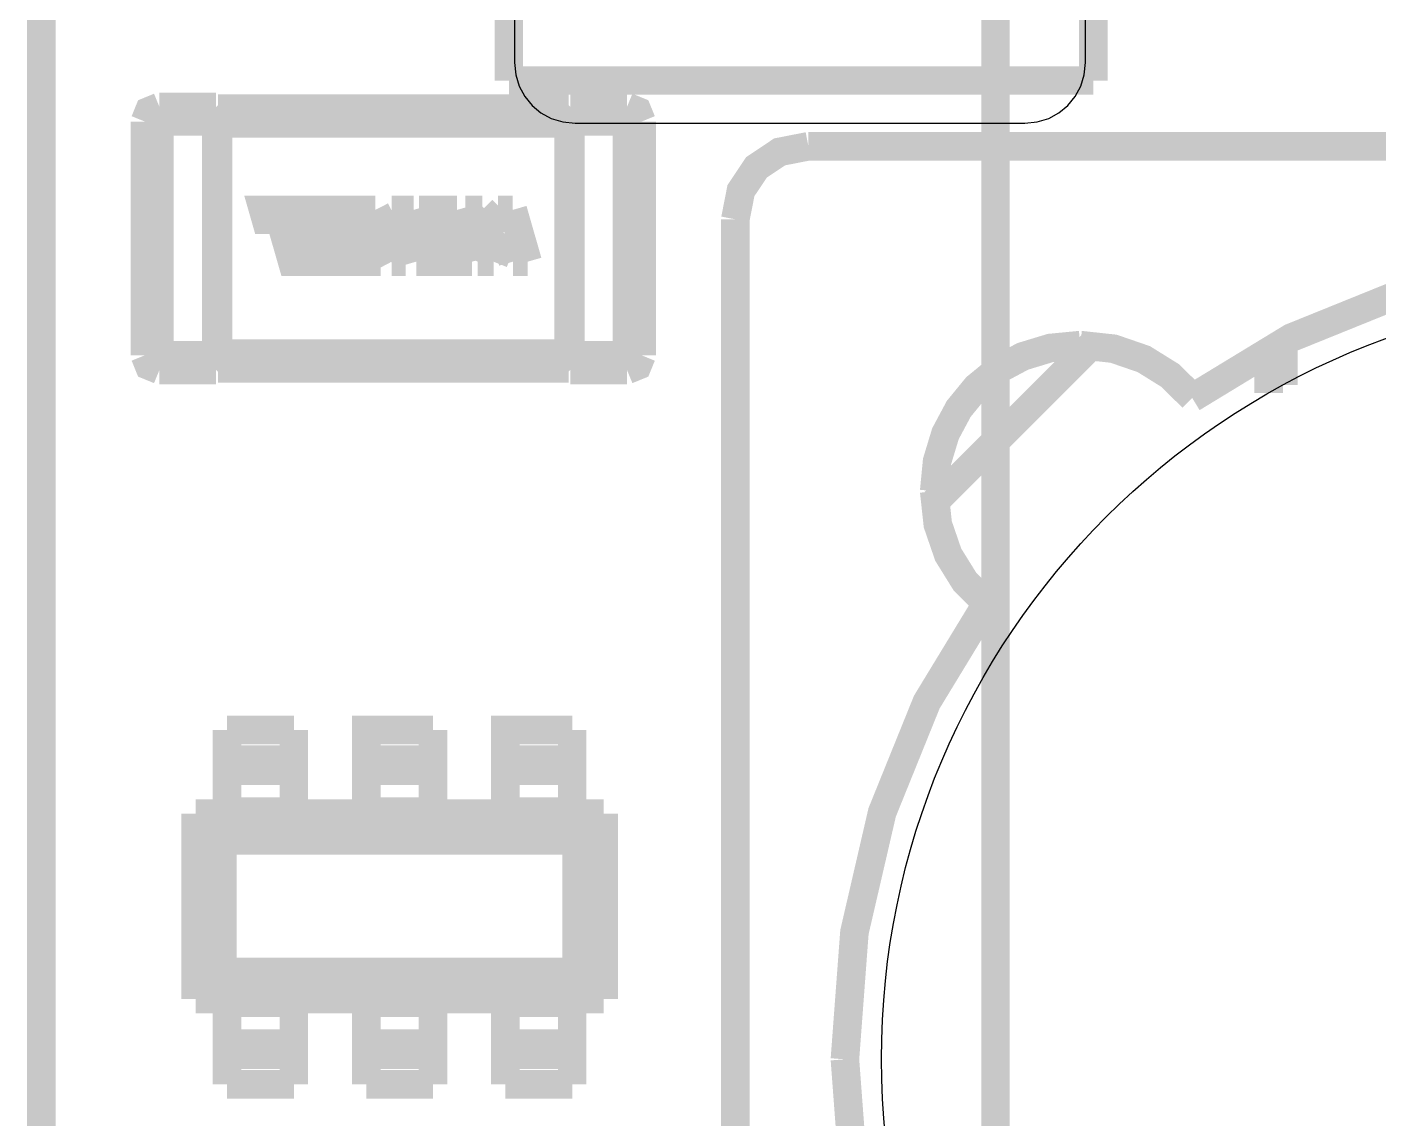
# Model space of a CAD drawing. Header units: millimetres. Extents: x 123.5 to 144.3, y 105.4 to 121.6.
# Drawn here: x 129.174 to 129.799, y 114.584 to 115.089 of the extents above; entities that cross this region are included whole.
import ezdxf

# ---------------------------------------------------------------- set-up
doc = ezdxf.new("R2010")
doc.units = ezdxf.units.MM
doc.layers.add('DESC', color=250, linetype='Continuous')

# ---------------------------------------------------------------- blocks, each defined once
blk = doc.blocks.new('muflai2c')
at = {"const_width": 0.008}
for points in [[(147.59384, 112.09304), (147.59384, 109.33713)], [(147.59384, 112.09304), (147.59384, 109.33713)], [(147.59384, 112.09304), (147.59384, 109.33713)], [(147.45747, 111.60714), (147.45747, 111.85281)], [(147.62125, 111.60714), (147.62125, 111.85281), (147.45747, 111.85281)], [(147.45747, 111.60714), (147.45747, 111.85281)], [(147.62125, 111.60714), (147.62125, 111.85281), (147.45747, 111.85281)], [(147.45747, 111.60714), (147.45747, 111.85281)], [(147.62125, 111.60714), (147.62125, 111.85281), (147.45747, 111.85281)], [(147.32645, 110.39108), (147.32645, 111.82415)], [(147.32645, 110.39108), (147.32645, 111.82415)], [(147.32645, 110.39108), (147.32645, 111.82415)], [(147.62125, 111.60714), (147.45747, 111.60714)], [(147.62125, 111.60714), (147.45747, 111.60714)], [(147.62125, 111.60714), (147.45747, 111.60714)], [(147.35955, 111.59974), (147.35664, 111.59855), (147.35546, 111.59564)], [(147.35955, 111.59974), (147.35664, 111.59855), (147.35546, 111.59564)], [(147.35955, 111.59974), (147.35664, 111.59855), (147.35546, 111.59564)], [(147.35955, 111.59974), (147.37544, 111.59974)], [(147.35955, 111.59564), (147.35955, 111.59974)], [(147.35955, 111.59974), (147.37544, 111.59974)], [(147.35955, 111.59564), (147.35955, 111.59974)], [(147.35955, 111.59974), (147.37544, 111.59974)], [(147.35955, 111.59564), (147.35955, 111.59974)], [(147.37544, 111.59974), (147.37593, 111.59926)], [(147.37544, 111.59564), (147.37544, 111.59974)], [(147.37544, 111.59974), (147.37593, 111.59926)], [(147.37544, 111.59564), (147.37544, 111.59974)], [(147.37544, 111.59974), (147.37593, 111.59926)], [(147.37544, 111.59564), (147.37544, 111.59974)], [(147.37593, 111.59955), (147.37592, 111.59748)], [(147.37593, 111.59955), (147.37592, 111.59748)], [(147.37593, 111.59955), (147.37592, 111.59748)], [(147.4742, 111.59928), (147.37593, 111.59928)], [(147.4742, 111.59928), (147.37593, 111.59928)], [(147.4742, 111.59928), (147.37593, 111.59928)], [(147.47469, 111.59974), (147.4742, 111.59926)], [(147.47469, 111.59974), (147.4742, 111.59926)], [(147.47469, 111.59974), (147.4742, 111.59926)], [(147.4742, 111.59925), (147.4742, 111.59748)], [(147.4742, 111.59925), (147.4742, 111.59748)], [(147.4742, 111.59925), (147.4742, 111.59748)], [(147.47469, 111.59974), (147.49057, 111.59974)], [(147.47469, 111.59974), (147.47469, 111.59564)], [(147.47469, 111.59974), (147.49057, 111.59974)], [(147.47469, 111.59974), (147.47469, 111.59564)], [(147.47469, 111.59974), (147.49057, 111.59974)], [(147.47469, 111.59974), (147.47469, 111.59564)], [(147.49057, 111.59974), (147.49348, 111.59855), (147.49467, 111.59564)], [(147.49057, 111.59974), (147.49057, 111.59564)], [(147.49057, 111.59974), (147.49348, 111.59855), (147.49467, 111.59564)], [(147.49057, 111.59974), (147.49057, 111.59564)], [(147.49057, 111.59974), (147.49348, 111.59855), (147.49467, 111.59564)], [(147.49057, 111.59974), (147.49057, 111.59564)], [(147.35546, 111.53013), (147.35546, 111.59564)], [(147.35546, 111.59564), (147.35955, 111.59564)], [(147.35546, 111.53013), (147.35546, 111.59564)], [(147.35546, 111.59564), (147.35955, 111.59564)], [(147.35546, 111.53013), (147.35546, 111.59564)], [(147.35546, 111.59564), (147.35955, 111.59564)], [(147.37544, 111.59564), (147.35955, 111.59564), (147.35955, 111.53013)], [(147.37544, 111.59564), (147.35955, 111.59564), (147.35955, 111.53013)], [(147.37544, 111.59564), (147.35955, 111.59564), (147.35955, 111.53013)], [(147.37593, 111.59564), (147.37544, 111.59564)], [(147.37544, 111.53013), (147.37544, 111.59564)], [(147.37593, 111.59564), (147.37544, 111.59564)], [(147.37544, 111.53013), (147.37544, 111.59564)], [(147.37593, 111.59564), (147.37544, 111.59564)], [(147.37544, 111.53013), (147.37544, 111.59564)], [(147.37593, 111.59542), (147.37592, 111.59748)], [(147.37593, 111.59542), (147.37592, 111.59748)], [(147.37593, 111.59542), (147.37592, 111.59748)], [(147.37593, 111.59564), (147.37593, 111.59519)], [(147.37593, 111.59564), (147.37593, 111.59519)], [(147.37593, 111.59564), (147.37593, 111.59519)], [(147.37593, 111.59519), (147.37593, 111.59515)], [(147.37593, 111.59519), (147.37593, 111.59515)], [(147.37593, 111.59519), (147.37593, 111.59515)], [(147.37593, 111.53062), (147.37593, 111.59515)], [(147.4742, 111.59515), (147.37593, 111.59515)], [(147.37593, 111.53062), (147.37593, 111.59515)], [(147.4742, 111.59515), (147.37593, 111.59515)], [(147.37593, 111.53062), (147.37593, 111.59515)], [(147.4742, 111.59515), (147.37593, 111.59515)], [(147.4742, 111.59572), (147.4742, 111.59748)], [(147.4742, 111.59572), (147.4742, 111.59748)], [(147.4742, 111.59572), (147.4742, 111.59748)], [(147.4742, 111.59519), (147.4742, 111.59564)], [(147.47469, 111.59564), (147.4742, 111.59564)], [(147.4742, 111.59519), (147.4742, 111.59564)], [(147.47469, 111.59564), (147.4742, 111.59564)], [(147.4742, 111.59519), (147.4742, 111.59564)], [(147.47469, 111.59564), (147.4742, 111.59564)], [(147.4742, 111.59515), (147.4742, 111.59519)], [(147.4742, 111.59515), (147.4742, 111.59519)], [(147.4742, 111.59515), (147.4742, 111.59519)], [(147.4742, 111.59515), (147.4742, 111.53062)], [(147.4742, 111.59515), (147.4742, 111.53062)], [(147.4742, 111.59515), (147.4742, 111.53062)], [(147.47469, 111.59564), (147.47469, 111.53013)], [(147.49057, 111.59564), (147.47469, 111.59564)], [(147.47469, 111.53013), (147.49057, 111.53013), (147.49057, 111.59564)], [(147.47469, 111.59564), (147.47469, 111.53013)], [(147.49057, 111.59564), (147.47469, 111.59564)], [(147.47469, 111.53013), (147.49057, 111.53013), (147.49057, 111.59564)], [(147.47469, 111.59564), (147.47469, 111.53013)], [(147.49057, 111.59564), (147.47469, 111.59564)], [(147.47469, 111.53013), (147.49057, 111.53013), (147.49057, 111.59564)], [(147.49057, 111.59564), (147.49467, 111.59564)], [(147.49057, 111.59564), (147.49467, 111.59564)], [(147.49057, 111.59564), (147.49467, 111.59564)], [(147.49467, 111.59564), (147.49467, 111.53013)], [(147.49467, 111.59564), (147.49467, 111.53013)], [(147.49467, 111.59564), (147.49467, 111.53013)], [(147.54141, 111.58872), (147.53335, 111.58714), (147.52685, 111.5828), (147.52251, 111.5763), (147.52093, 111.56824)], [(147.54141, 111.58872), (147.53335, 111.58714), (147.52685, 111.5828), (147.52251, 111.5763), (147.52093, 111.56824)], [(147.54141, 111.58872), (147.53335, 111.58714), (147.52685, 111.5828), (147.52251, 111.5763), (147.52093, 111.56824)], [(148.01227, 111.58872), (147.54141, 111.58872)], [(148.01227, 111.58872), (147.54141, 111.58872)], [(148.01227, 111.58872), (147.54141, 111.58872)], [(147.40314, 111.56543), (147.40391, 111.56274), (147.41014, 111.56274), (147.41116, 111.55914), (147.40433, 111.55914), (147.40512, 111.55637), (147.41608, 111.55637), (147.41191, 111.57089), (147.38861, 111.57089), (147.38941, 111.56809), (147.39338, 111.56809), (147.39675, 111.55637), (147.40089, 111.55637), (147.39752, 111.56809), (147.40193, 111.56811), (147.40858, 111.56813), (147.40937, 111.56543), (147.40314, 111.56543)], [(147.40314, 111.56543), (147.40391, 111.56274), (147.41014, 111.56274), (147.41116, 111.55914), (147.40433, 111.55914), (147.40512, 111.55637), (147.41608, 111.55637), (147.41191, 111.57089), (147.38861, 111.57089), (147.38941, 111.56809), (147.39338, 111.56809), (147.39675, 111.55637), (147.40089, 111.55637), (147.39752, 111.56809), (147.40193, 111.56811), (147.40858, 111.56813), (147.40937, 111.56543), (147.40314, 111.56543)], [(147.40314, 111.56543), (147.40391, 111.56274), (147.41014, 111.56274), (147.41116, 111.55914), (147.40433, 111.55914), (147.40512, 111.55637), (147.41608, 111.55637), (147.41191, 111.57089), (147.38861, 111.57089), (147.38941, 111.56809), (147.39338, 111.56809), (147.39675, 111.55637), (147.40089, 111.55637), (147.39752, 111.56809), (147.40193, 111.56811), (147.40858, 111.56813), (147.40937, 111.56543), (147.40314, 111.56543)], [(147.41366, 111.57089), (147.41783, 111.55637)], [(147.42003, 111.57089), (147.41366, 111.57089)], [(147.41366, 111.57089), (147.41783, 111.55637)], [(147.42003, 111.57089), (147.41366, 111.57089)], [(147.41366, 111.57089), (147.41783, 111.55637)], [(147.42003, 111.57089), (147.41366, 111.57089)], [(147.41779, 111.56936), (147.42464, 111.55637)], [(147.42152, 111.55637), (147.41779, 111.56936)], [(147.41779, 111.56936), (147.42464, 111.55637)], [(147.42152, 111.55637), (147.41779, 111.56936)], [(147.41779, 111.56936), (147.42464, 111.55637)], [(147.42152, 111.55637), (147.41779, 111.56936)], [(147.4253, 111.56052), (147.42003, 111.57089)], [(147.4253, 111.56052), (147.42003, 111.57089)], [(147.4253, 111.56052), (147.42003, 111.57089)], [(147.42461, 111.57089), (147.4253, 111.56052)], [(147.43079, 111.57089), (147.42461, 111.57089)], [(147.42461, 111.57089), (147.4253, 111.56052)], [(147.43079, 111.57089), (147.42461, 111.57089)], [(147.42461, 111.57089), (147.4253, 111.56052)], [(147.43079, 111.57089), (147.42461, 111.57089)], [(147.42779, 111.5693), (147.4315, 111.55637)], [(147.42851, 111.55637), (147.42779, 111.5693)], [(147.42779, 111.5693), (147.4315, 111.55637)], [(147.42851, 111.55637), (147.42779, 111.5693)], [(147.42779, 111.5693), (147.4315, 111.55637)], [(147.42851, 111.55637), (147.42779, 111.5693)], [(147.43417, 111.55914), (147.43079, 111.57089)], [(147.43417, 111.55914), (147.43079, 111.57089)], [(147.43417, 111.55914), (147.43079, 111.57089)], [(147.43224, 111.57089), (147.43303, 111.56813)], [(147.44297, 111.57089), (147.43224, 111.57089)], [(147.43224, 111.57089), (147.43303, 111.56813)], [(147.44297, 111.57089), (147.43224, 111.57089)], [(147.43224, 111.57089), (147.43303, 111.56813)], [(147.44297, 111.57089), (147.43224, 111.57089)], [(147.43303, 111.56813), (147.43964, 111.56813)], [(147.43303, 111.56813), (147.43964, 111.56813)], [(147.43303, 111.56813), (147.43964, 111.56813)], [(147.43964, 111.56813), (147.44043, 111.56543)], [(147.43964, 111.56813), (147.44043, 111.56543)], [(147.43964, 111.56813), (147.44043, 111.56543)], [(147.44714, 111.55637), (147.44297, 111.57089)], [(147.44714, 111.55637), (147.44297, 111.57089)], [(147.44714, 111.55637), (147.44297, 111.57089)], [(147.44525, 111.57089), (147.45203, 111.56426)], [(147.45003, 111.57089), (147.44525, 111.57089)], [(147.44525, 111.57089), (147.45203, 111.56426)], [(147.45003, 111.57089), (147.44525, 111.57089)], [(147.44525, 111.57089), (147.45203, 111.56426)], [(147.45003, 111.57089), (147.44525, 111.57089)], [(147.4562, 111.5647), (147.45003, 111.57089)], [(147.4562, 111.5647), (147.45003, 111.57089)], [(147.4562, 111.5647), (147.45003, 111.57089)], [(147.45443, 111.57089), (147.4562, 111.5647)], [(147.45856, 111.57089), (147.45443, 111.57089)], [(147.45443, 111.57089), (147.4562, 111.5647)], [(147.45856, 111.57089), (147.45443, 111.57089)], [(147.45443, 111.57089), (147.4562, 111.5647)], [(147.45856, 111.57089), (147.45443, 111.57089)], [(147.46273, 111.55637), (147.45856, 111.57089)], [(147.46273, 111.55637), (147.45856, 111.57089)], [(147.46273, 111.55637), (147.45856, 111.57089)], [(147.52093, 111.56824), (147.52093, 111.09738)], [(147.52093, 111.56824), (147.52093, 111.09738)], [(147.52093, 111.56824), (147.52093, 111.09738)], [(147.4342, 111.56543), (147.43496, 111.56274)], [(147.44043, 111.56543), (147.4342, 111.56543)], [(147.4342, 111.56543), (147.43496, 111.56274)], [(147.44043, 111.56543), (147.4342, 111.56543)], [(147.4342, 111.56543), (147.43496, 111.56274)], [(147.44043, 111.56543), (147.4342, 111.56543)], [(147.45203, 111.56426), (147.44876, 111.55637)], [(147.45203, 111.56426), (147.44876, 111.55637)], [(147.45203, 111.56426), (147.44876, 111.55637)], [(147.45318, 111.55637), (147.45634, 111.56426)], [(147.45318, 111.55637), (147.45634, 111.56426)], [(147.45318, 111.55637), (147.45634, 111.56426)], [(147.45634, 111.56426), (147.4586, 111.55637)], [(147.45634, 111.56426), (147.4586, 111.55637)], [(147.45634, 111.56426), (147.4586, 111.55637)], [(147.43496, 111.56274), (147.44119, 111.56274)], [(147.43496, 111.56274), (147.44119, 111.56274)], [(147.43496, 111.56274), (147.44119, 111.56274)], [(147.44119, 111.56274), (147.44222, 111.55914)], [(147.44119, 111.56274), (147.44222, 111.55914)], [(147.44119, 111.56274), (147.44222, 111.55914)], [(147.41783, 111.55637), (147.42152, 111.55637)], [(147.41783, 111.55637), (147.42152, 111.55637)], [(147.41783, 111.55637), (147.42152, 111.55637)], [(147.42464, 111.55637), (147.42851, 111.55637)], [(147.42464, 111.55637), (147.42851, 111.55637)], [(147.42464, 111.55637), (147.42851, 111.55637)], [(147.4315, 111.55637), (147.44714, 111.55637)], [(147.4315, 111.55637), (147.44714, 111.55637)], [(147.4315, 111.55637), (147.44714, 111.55637)], [(147.44222, 111.55914), (147.43417, 111.55914)], [(147.44222, 111.55914), (147.43417, 111.55914)], [(147.44222, 111.55914), (147.43417, 111.55914)], [(147.44876, 111.55637), (147.45318, 111.55637)], [(147.44876, 111.55637), (147.45318, 111.55637)], [(147.44876, 111.55637), (147.45318, 111.55637)], [(147.4586, 111.55637), (147.46273, 111.55637)], [(147.4586, 111.55637), (147.46273, 111.55637)], [(147.4586, 111.55637), (147.46273, 111.55637)], [(147.77684, 111.55801), (147.74119, 111.55534), (147.70763, 111.54757), (147.67671, 111.53506), (147.64896, 111.51818)], [(147.77684, 111.55801), (147.74119, 111.55534), (147.70763, 111.54757), (147.67671, 111.53506), (147.64896, 111.51818)], [(147.77684, 111.55801), (147.74119, 111.55534), (147.70763, 111.54757), (147.67671, 111.53506), (147.64896, 111.51818)], [(147.35955, 111.52603), (147.35664, 111.52722), (147.35546, 111.53013)], [(147.35955, 111.53013), (147.35546, 111.53013)], [(147.35955, 111.52603), (147.35664, 111.52722), (147.35546, 111.53013)], [(147.35955, 111.53013), (147.35546, 111.53013)], [(147.35955, 111.52603), (147.35664, 111.52722), (147.35546, 111.53013)], [(147.35955, 111.53013), (147.35546, 111.53013)], [(147.35955, 111.53013), (147.37544, 111.53013)], [(147.35955, 111.52603), (147.35955, 111.53013)], [(147.35955, 111.53013), (147.37544, 111.53013)], [(147.35955, 111.52603), (147.35955, 111.53013)], [(147.35955, 111.53013), (147.37544, 111.53013)], [(147.35955, 111.52603), (147.35955, 111.53013)], [(147.37593, 111.53013), (147.37544, 111.53013)], [(147.37544, 111.52603), (147.37544, 111.53013)], [(147.37593, 111.53013), (147.37544, 111.53013)], [(147.37544, 111.52603), (147.37544, 111.53013)], [(147.37593, 111.53013), (147.37544, 111.53013)], [(147.37544, 111.52603), (147.37544, 111.53013)], [(147.37593, 111.53005), (147.37592, 111.52829)], [(147.37593, 111.53005), (147.37592, 111.52829)], [(147.37593, 111.53005), (147.37592, 111.52829)], [(147.37593, 111.53062), (147.37593, 111.53058)], [(147.37593, 111.53062), (147.4742, 111.53062)], [(147.37593, 111.53062), (147.37593, 111.53058)], [(147.37593, 111.53062), (147.4742, 111.53062)], [(147.37593, 111.53062), (147.37593, 111.53058)], [(147.37593, 111.53062), (147.4742, 111.53062)], [(147.37593, 111.53058), (147.37593, 111.53013)], [(147.37593, 111.53058), (147.37593, 111.53013)], [(147.37593, 111.53058), (147.37593, 111.53013)], [(147.47419, 111.53035), (147.4742, 111.52829)], [(147.47419, 111.53035), (147.4742, 111.52829)], [(147.47419, 111.53035), (147.4742, 111.52829)], [(147.4742, 111.53058), (147.4742, 111.53062)], [(147.4742, 111.53058), (147.4742, 111.53062)], [(147.4742, 111.53058), (147.4742, 111.53062)], [(147.4742, 111.53013), (147.4742, 111.53058)], [(147.4742, 111.53013), (147.4742, 111.53058)], [(147.4742, 111.53013), (147.4742, 111.53058)], [(147.47469, 111.53013), (147.4742, 111.53013)], [(147.47469, 111.53013), (147.4742, 111.53013)], [(147.47469, 111.53013), (147.4742, 111.53013)], [(147.47469, 111.53013), (147.47469, 111.52603)], [(147.47469, 111.53013), (147.47469, 111.52603)], [(147.47469, 111.53013), (147.47469, 111.52603)], [(147.49057, 111.52603), (147.49348, 111.52722), (147.49467, 111.53013)], [(147.49057, 111.53013), (147.49057, 111.52603)], [(147.49467, 111.53013), (147.49057, 111.53013)], [(147.49057, 111.52603), (147.49348, 111.52722), (147.49467, 111.53013)], [(147.49057, 111.53013), (147.49057, 111.52603)], [(147.49467, 111.53013), (147.49057, 111.53013)], [(147.49057, 111.52603), (147.49348, 111.52722), (147.49467, 111.53013)], [(147.49057, 111.53013), (147.49057, 111.52603)], [(147.49467, 111.53013), (147.49057, 111.53013)], [(147.6176, 111.53299), (147.60923, 111.53218), (147.60149, 111.52983), (147.59453, 111.52611), (147.58849, 111.52116), (147.58354, 111.51512), (147.57982, 111.50816), (147.57747, 111.50042), (147.57666, 111.49205)], [(147.6176, 111.53299), (147.60923, 111.53218), (147.60149, 111.52983), (147.59453, 111.52611), (147.58849, 111.52116), (147.58354, 111.51512), (147.57982, 111.50816), (147.57747, 111.50042), (147.57666, 111.49205)], [(147.6176, 111.53299), (147.60923, 111.53218), (147.60149, 111.52983), (147.59453, 111.52611), (147.58849, 111.52116), (147.58354, 111.51512), (147.57982, 111.50816), (147.57747, 111.50042), (147.57666, 111.49205)], [(147.62069, 111.53288), (147.57677, 111.48896)], [(147.62069, 111.53288), (147.57677, 111.48896)], [(147.62069, 111.53288), (147.57677, 111.48896)], [(147.6176, 111.53299), (147.6269, 111.53198), (147.63539, 111.52906), (147.64285, 111.52442), (147.64906, 111.51826)], [(147.6176, 111.53299), (147.6269, 111.53198), (147.63539, 111.52906), (147.64285, 111.52442), (147.64906, 111.51826)], [(147.6176, 111.53299), (147.6269, 111.53198), (147.63539, 111.52906), (147.64285, 111.52442), (147.64906, 111.51826)], [(147.67038, 111.53126), (147.67038, 111.51956)], [(147.67038, 111.53126), (147.67038, 111.51956)], [(147.67038, 111.53126), (147.67038, 111.51956)], [(147.67448, 111.5334), (147.67448, 111.52183)], [(147.67448, 111.5334), (147.67448, 111.52183)], [(147.67448, 111.5334), (147.67448, 111.52183)], [(147.37544, 111.52603), (147.35955, 111.52603)], [(147.37544, 111.52603), (147.35955, 111.52603)], [(147.37544, 111.52603), (147.35955, 111.52603)], [(147.37544, 111.52603), (147.37593, 111.52651)], [(147.37544, 111.52603), (147.37593, 111.52651)], [(147.37544, 111.52603), (147.37593, 111.52651)], [(147.37593, 111.52652), (147.37592, 111.52829)], [(147.37593, 111.52652), (147.37592, 111.52829)], [(147.37593, 111.52652), (147.37592, 111.52829)], [(147.4742, 111.52648), (147.37593, 111.52648)], [(147.4742, 111.52648), (147.37593, 111.52648)], [(147.4742, 111.52648), (147.37593, 111.52648)], [(147.47419, 111.52622), (147.4742, 111.52829)], [(147.47419, 111.52622), (147.4742, 111.52829)], [(147.47419, 111.52622), (147.4742, 111.52829)], [(147.47469, 111.52603), (147.4742, 111.52651)], [(147.47469, 111.52603), (147.4742, 111.52651)], [(147.47469, 111.52603), (147.4742, 111.52651)], [(147.49057, 111.52603), (147.47469, 111.52603)], [(147.49057, 111.52603), (147.47469, 111.52603)], [(147.49057, 111.52603), (147.47469, 111.52603)], [(147.59139, 111.46059), (147.58522, 111.4668), (147.58059, 111.47426), (147.57767, 111.48275), (147.57666, 111.49205)], [(147.59139, 111.46059), (147.58522, 111.4668), (147.58059, 111.47426), (147.57767, 111.48275), (147.57666, 111.49205)], [(147.59139, 111.46059), (147.58522, 111.4668), (147.58059, 111.47426), (147.57767, 111.48275), (147.57666, 111.49205)], [(147.59147, 111.46069), (147.57459, 111.43294), (147.56208, 111.40202), (147.55431, 111.36846), (147.55164, 111.33281)], [(147.59147, 111.46069), (147.57459, 111.43294), (147.56208, 111.40202), (147.55431, 111.36846), (147.55164, 111.33281)], [(147.59147, 111.46069), (147.57459, 111.43294), (147.56208, 111.40202), (147.55431, 111.36846), (147.55164, 111.33281)], [(147.39722, 111.4251), (147.3785, 111.4251)], [(147.3785, 111.4251), (147.3785, 111.41678)], [(147.39722, 111.4251), (147.3785, 111.4251)], [(147.3785, 111.4251), (147.3785, 111.41678)], [(147.39722, 111.4251), (147.3785, 111.4251)], [(147.3785, 111.4251), (147.3785, 111.41678)], [(147.39722, 111.4251), (147.39722, 111.41678)], [(147.39722, 111.4251), (147.39722, 111.41678)], [(147.39722, 111.4251), (147.39722, 111.41678)], [(147.43622, 111.4251), (147.4175, 111.4251), (147.4175, 111.41678)], [(147.43622, 111.4251), (147.4175, 111.4251), (147.4175, 111.41678)], [(147.43622, 111.4251), (147.4175, 111.4251), (147.4175, 111.41678)], [(147.43622, 111.4251), (147.43622, 111.41678)], [(147.43622, 111.4251), (147.43622, 111.41678)], [(147.43622, 111.4251), (147.43622, 111.41678)], [(147.47522, 111.4251), (147.4565, 111.4251), (147.4565, 111.41678)], [(147.47522, 111.4251), (147.4565, 111.4251), (147.4565, 111.41678)], [(147.47522, 111.4251), (147.4565, 111.4251), (147.4565, 111.41678)], [(147.47522, 111.4251), (147.47522, 111.41678)], [(147.47522, 111.4251), (147.47522, 111.41678)], [(147.47522, 111.4251), (147.47522, 111.41678)], [(147.3785, 111.41678), (147.3785, 111.41366)], [(147.39722, 111.41678), (147.3785, 111.41678)], [(147.3785, 111.41678), (147.3785, 111.41366)], [(147.39722, 111.41678), (147.3785, 111.41678)], [(147.3785, 111.41678), (147.3785, 111.41366)], [(147.39722, 111.41678), (147.3785, 111.41678)], [(147.39722, 111.41678), (147.39722, 111.41366)], [(147.39722, 111.41678), (147.39722, 111.41366)], [(147.39722, 111.41678), (147.39722, 111.41366)], [(147.4175, 111.41678), (147.4175, 111.41366)], [(147.43622, 111.41678), (147.4175, 111.41678)], [(147.4175, 111.41678), (147.4175, 111.41366)], [(147.43622, 111.41678), (147.4175, 111.41678)], [(147.4175, 111.41678), (147.4175, 111.41366)], [(147.43622, 111.41678), (147.4175, 111.41678)], [(147.43622, 111.41678), (147.43622, 111.41366)], [(147.43622, 111.41678), (147.43622, 111.41366)], [(147.43622, 111.41678), (147.43622, 111.41366)], [(147.4565, 111.41678), (147.4565, 111.41366)], [(147.47522, 111.41678), (147.4565, 111.41678)], [(147.4565, 111.41678), (147.4565, 111.41366)], [(147.47522, 111.41678), (147.4565, 111.41678)], [(147.4565, 111.41678), (147.4565, 111.41366)], [(147.47522, 111.41678), (147.4565, 111.41678)], [(147.47522, 111.41678), (147.47522, 111.41366)], [(147.47522, 111.41678), (147.47522, 111.41366)], [(147.47522, 111.41678), (147.47522, 111.41366)], [(147.3785, 111.41366), (147.39722, 111.41366), (147.39722, 111.40222)], [(147.3785, 111.41366), (147.3785, 111.40222)], [(147.3785, 111.41366), (147.39722, 111.41366), (147.39722, 111.40222)], [(147.3785, 111.41366), (147.3785, 111.40222)], [(147.3785, 111.41366), (147.39722, 111.41366), (147.39722, 111.40222)], [(147.3785, 111.41366), (147.3785, 111.40222)], [(147.4175, 111.41366), (147.43622, 111.41366)], [(147.4175, 111.41366), (147.4175, 111.40222)], [(147.4175, 111.41366), (147.43622, 111.41366)], [(147.4175, 111.41366), (147.4175, 111.40222)], [(147.4175, 111.41366), (147.43622, 111.41366)], [(147.4175, 111.41366), (147.4175, 111.40222)], [(147.43622, 111.41366), (147.43622, 111.40222)], [(147.43622, 111.41366), (147.43622, 111.40222)], [(147.43622, 111.41366), (147.43622, 111.40222)], [(147.4565, 111.41366), (147.47522, 111.41366)], [(147.4565, 111.41366), (147.4565, 111.40222)], [(147.4565, 111.41366), (147.47522, 111.41366)], [(147.4565, 111.41366), (147.4565, 111.40222)], [(147.4565, 111.41366), (147.47522, 111.41366)], [(147.4565, 111.41366), (147.4565, 111.40222)], [(147.47522, 111.41366), (147.47522, 111.40222)], [(147.47522, 111.41366), (147.47522, 111.40222)], [(147.47522, 111.41366), (147.47522, 111.40222)], [(147.36966, 111.4017), (147.3785, 111.4017)], [(147.37723, 111.39413), (147.36966, 111.4017)], [(147.36966, 111.3497), (147.36966, 111.4017)], [(147.36966, 111.4017), (147.3785, 111.4017)], [(147.37723, 111.39413), (147.36966, 111.4017)], [(147.36966, 111.3497), (147.36966, 111.4017)], [(147.36966, 111.4017), (147.3785, 111.4017)], [(147.37723, 111.39413), (147.36966, 111.4017)], [(147.36966, 111.3497), (147.36966, 111.4017)], [(147.3785, 111.40222), (147.3785, 111.40132)], [(147.39722, 111.40222), (147.3785, 111.40222)], [(147.3785, 111.40222), (147.3785, 111.40132)], [(147.39722, 111.40222), (147.3785, 111.40222)], [(147.3785, 111.40222), (147.3785, 111.40132)], [(147.39722, 111.40222), (147.3785, 111.40222)], [(147.3785, 111.40132), (147.39722, 111.40132)], [(147.3785, 111.40132), (147.39722, 111.40132)], [(147.3785, 111.40132), (147.39722, 111.40132)], [(147.39722, 111.40222), (147.39722, 111.40132)], [(147.39722, 111.40222), (147.39722, 111.40132)], [(147.39722, 111.40222), (147.39722, 111.40132)], [(147.39722, 111.4017), (147.4175, 111.4017)], [(147.39722, 111.4017), (147.4175, 111.4017)], [(147.39722, 111.4017), (147.4175, 111.4017)], [(147.4175, 111.40222), (147.4175, 111.40132)], [(147.43622, 111.40222), (147.4175, 111.40222)], [(147.4175, 111.40222), (147.4175, 111.40132)], [(147.43622, 111.40222), (147.4175, 111.40222)], [(147.4175, 111.40222), (147.4175, 111.40132)], [(147.43622, 111.40222), (147.4175, 111.40222)], [(147.4175, 111.40132), (147.43622, 111.40132)], [(147.4175, 111.40132), (147.43622, 111.40132)], [(147.4175, 111.40132), (147.43622, 111.40132)], [(147.43622, 111.40222), (147.43622, 111.40132)], [(147.43622, 111.40222), (147.43622, 111.40132)], [(147.43622, 111.40222), (147.43622, 111.40132)], [(147.43622, 111.4017), (147.4565, 111.4017)], [(147.43622, 111.4017), (147.4565, 111.4017)], [(147.43622, 111.4017), (147.4565, 111.4017)], [(147.4565, 111.40222), (147.4565, 111.40132)], [(147.47522, 111.40222), (147.4565, 111.40222)], [(147.4565, 111.40222), (147.4565, 111.40132)], [(147.47522, 111.40222), (147.4565, 111.40222)], [(147.4565, 111.40222), (147.4565, 111.40132)], [(147.47522, 111.40222), (147.4565, 111.40222)], [(147.4565, 111.40132), (147.47522, 111.40132)], [(147.4565, 111.40132), (147.47522, 111.40132)], [(147.4565, 111.40132), (147.47522, 111.40132)], [(147.47522, 111.40222), (147.47522, 111.40132)], [(147.47522, 111.40222), (147.47522, 111.40132)], [(147.47522, 111.40222), (147.47522, 111.40132)], [(147.47522, 111.4017), (147.48406, 111.4017)], [(147.47522, 111.4017), (147.48406, 111.4017)], [(147.47522, 111.4017), (147.48406, 111.4017)], [(147.48406, 111.4017), (147.47649, 111.39413)], [(147.48406, 111.4017), (147.47649, 111.39413)], [(147.48406, 111.4017), (147.47649, 111.39413)], [(147.48406, 111.4017), (147.48406, 111.3497)], [(147.48406, 111.4017), (147.48406, 111.3497)], [(147.48406, 111.4017), (147.48406, 111.3497)], [(147.37723, 111.39413), (147.37723, 111.35727), (147.47649, 111.35727), (147.47649, 111.39413)], [(147.37723, 111.39413), (147.47649, 111.39413)], [(147.37723, 111.39413), (147.37723, 111.35727), (147.47649, 111.35727), (147.47649, 111.39413)], [(147.37723, 111.39413), (147.47649, 111.39413)], [(147.37723, 111.39413), (147.37723, 111.35727), (147.47649, 111.35727), (147.47649, 111.39413)], [(147.37723, 111.39413), (147.47649, 111.39413)], [(147.36966, 111.3497), (147.37723, 111.35727)], [(147.36966, 111.3497), (147.37723, 111.35727)], [(147.36966, 111.3497), (147.37723, 111.35727)], [(147.47649, 111.35727), (147.48406, 111.3497)], [(147.47649, 111.35727), (147.48406, 111.3497)], [(147.47649, 111.35727), (147.48406, 111.3497)], [(147.3785, 111.3497), (147.36966, 111.3497)], [(147.3785, 111.3497), (147.36966, 111.3497)], [(147.3785, 111.3497), (147.36966, 111.3497)], [(147.39722, 111.35008), (147.3785, 111.35008)], [(147.3785, 111.34866), (147.3785, 111.35008)], [(147.39722, 111.35008), (147.3785, 111.35008)], [(147.3785, 111.34866), (147.3785, 111.35008)], [(147.39722, 111.35008), (147.3785, 111.35008)], [(147.3785, 111.34866), (147.3785, 111.35008)], [(147.39722, 111.33722), (147.3785, 111.33722), (147.3785, 111.34866)], [(147.3785, 111.34866), (147.39722, 111.34866)], [(147.39722, 111.33722), (147.3785, 111.33722), (147.3785, 111.34866)], [(147.3785, 111.34866), (147.39722, 111.34866)], [(147.39722, 111.33722), (147.3785, 111.33722), (147.3785, 111.34866)], [(147.3785, 111.34866), (147.39722, 111.34866)], [(147.39722, 111.34866), (147.39722, 111.35008)], [(147.39722, 111.34866), (147.39722, 111.35008)], [(147.39722, 111.34866), (147.39722, 111.35008)], [(147.4175, 111.3497), (147.39722, 111.3497)], [(147.4175, 111.3497), (147.39722, 111.3497)], [(147.4175, 111.3497), (147.39722, 111.3497)], [(147.39722, 111.33722), (147.39722, 111.34866)], [(147.39722, 111.33722), (147.39722, 111.34866)], [(147.39722, 111.33722), (147.39722, 111.34866)], [(147.43622, 111.35008), (147.4175, 111.35008)], [(147.4175, 111.34866), (147.4175, 111.35008)], [(147.43622, 111.35008), (147.4175, 111.35008)], [(147.4175, 111.34866), (147.4175, 111.35008)], [(147.43622, 111.35008), (147.4175, 111.35008)], [(147.4175, 111.34866), (147.4175, 111.35008)], [(147.43622, 111.33722), (147.4175, 111.33722), (147.4175, 111.34866)], [(147.4175, 111.34866), (147.43622, 111.34866)], [(147.43622, 111.33722), (147.4175, 111.33722), (147.4175, 111.34866)], [(147.4175, 111.34866), (147.43622, 111.34866)], [(147.43622, 111.33722), (147.4175, 111.33722), (147.4175, 111.34866)], [(147.4175, 111.34866), (147.43622, 111.34866)], [(147.43622, 111.34866), (147.43622, 111.35008)], [(147.43622, 111.34866), (147.43622, 111.35008)], [(147.43622, 111.34866), (147.43622, 111.35008)], [(147.4565, 111.3497), (147.43622, 111.3497)], [(147.4565, 111.3497), (147.43622, 111.3497)], [(147.4565, 111.3497), (147.43622, 111.3497)], [(147.43622, 111.33722), (147.43622, 111.34866)], [(147.43622, 111.33722), (147.43622, 111.34866)], [(147.43622, 111.33722), (147.43622, 111.34866)], [(147.47522, 111.35008), (147.4565, 111.35008)], [(147.4565, 111.34866), (147.4565, 111.35008)], [(147.47522, 111.35008), (147.4565, 111.35008)], [(147.4565, 111.34866), (147.4565, 111.35008)], [(147.47522, 111.35008), (147.4565, 111.35008)], [(147.4565, 111.34866), (147.4565, 111.35008)], [(147.47522, 111.33722), (147.4565, 111.33722), (147.4565, 111.34866)], [(147.4565, 111.34866), (147.47522, 111.34866)], [(147.47522, 111.33722), (147.4565, 111.33722), (147.4565, 111.34866)], [(147.4565, 111.34866), (147.47522, 111.34866)], [(147.47522, 111.33722), (147.4565, 111.33722), (147.4565, 111.34866)], [(147.4565, 111.34866), (147.47522, 111.34866)], [(147.47522, 111.34866), (147.47522, 111.35008)], [(147.47522, 111.34866), (147.47522, 111.35008)], [(147.47522, 111.34866), (147.47522, 111.35008)], [(147.48406, 111.3497), (147.47522, 111.3497)], [(147.48406, 111.3497), (147.47522, 111.3497)], [(147.48406, 111.3497), (147.47522, 111.3497)], [(147.47522, 111.33722), (147.47522, 111.34866)], [(147.47522, 111.33722), (147.47522, 111.34866)], [(147.47522, 111.33722), (147.47522, 111.34866)], [(147.3785, 111.3341), (147.3785, 111.33722)], [(147.3785, 111.3341), (147.3785, 111.33722)], [(147.3785, 111.3341), (147.3785, 111.33722)], [(147.39722, 111.3341), (147.39722, 111.33722)], [(147.39722, 111.3341), (147.39722, 111.33722)], [(147.39722, 111.3341), (147.39722, 111.33722)], [(147.4175, 111.3341), (147.4175, 111.33722)], [(147.4175, 111.3341), (147.4175, 111.33722)], [(147.4175, 111.3341), (147.4175, 111.33722)], [(147.43622, 111.3341), (147.43622, 111.33722)], [(147.43622, 111.3341), (147.43622, 111.33722)], [(147.43622, 111.3341), (147.43622, 111.33722)], [(147.4565, 111.3341), (147.4565, 111.33722)], [(147.4565, 111.3341), (147.4565, 111.33722)], [(147.4565, 111.3341), (147.4565, 111.33722)], [(147.47522, 111.3341), (147.47522, 111.33722)], [(147.47522, 111.3341), (147.47522, 111.33722)], [(147.47522, 111.3341), (147.47522, 111.33722)], [(147.3785, 111.32578), (147.3785, 111.3341)], [(147.3785, 111.3341), (147.39722, 111.3341)], [(147.3785, 111.32578), (147.3785, 111.3341)], [(147.3785, 111.3341), (147.39722, 111.3341)], [(147.3785, 111.32578), (147.3785, 111.3341)], [(147.3785, 111.3341), (147.39722, 111.3341)], [(147.39722, 111.32578), (147.39722, 111.3341)], [(147.39722, 111.32578), (147.39722, 111.3341)], [(147.39722, 111.32578), (147.39722, 111.3341)], [(147.4175, 111.32578), (147.4175, 111.3341)], [(147.4175, 111.3341), (147.43622, 111.3341)], [(147.4175, 111.32578), (147.4175, 111.3341)], [(147.4175, 111.3341), (147.43622, 111.3341)], [(147.4175, 111.32578), (147.4175, 111.3341)], [(147.4175, 111.3341), (147.43622, 111.3341)], [(147.43622, 111.32578), (147.43622, 111.3341)], [(147.43622, 111.32578), (147.43622, 111.3341)], [(147.43622, 111.32578), (147.43622, 111.3341)], [(147.4565, 111.32578), (147.4565, 111.3341)], [(147.4565, 111.3341), (147.47522, 111.3341)], [(147.4565, 111.32578), (147.4565, 111.3341)], [(147.4565, 111.3341), (147.47522, 111.3341)], [(147.4565, 111.32578), (147.4565, 111.3341)], [(147.4565, 111.3341), (147.47522, 111.3341)], [(147.47522, 111.32578), (147.47522, 111.3341)], [(147.47522, 111.32578), (147.47522, 111.3341)], [(147.47522, 111.32578), (147.47522, 111.3341)], [(147.59147, 111.20493), (147.57459, 111.23268), (147.56208, 111.2636), (147.55431, 111.29716), (147.55164, 111.33281)], [(147.59147, 111.20493), (147.57459, 111.23268), (147.56208, 111.2636), (147.55431, 111.29716), (147.55164, 111.33281)], [(147.59147, 111.20493), (147.57459, 111.23268), (147.56208, 111.2636), (147.55431, 111.29716), (147.55164, 111.33281)], [(147.3785, 111.32578), (147.39722, 111.32578)], [(147.3785, 111.32578), (147.39722, 111.32578)], [(147.3785, 111.32578), (147.39722, 111.32578)], [(147.4175, 111.32578), (147.43622, 111.32578)], [(147.4175, 111.32578), (147.43622, 111.32578)], [(147.4175, 111.32578), (147.43622, 111.32578)], [(147.4565, 111.32578), (147.47522, 111.32578)], [(147.4565, 111.32578), (147.47522, 111.32578)], [(147.4565, 111.32578), (147.47522, 111.32578)]]:
    blk.add_lwpolyline(points, dxfattribs=at)
blk.add_lwpolyline([(147.45904, 111.82821), (147.45904, 111.61221), (147.45938, 111.60874), (147.46036, 111.60552), (147.4619, 111.60263), (147.46396, 111.60013), (147.46646, 111.59807), (147.46935, 111.59652), (147.47257, 111.59555), (147.47604, 111.59521), (147.60204, 111.59521), (147.60552, 111.59555), (147.60874, 111.59652), (147.61163, 111.59807), (147.61413, 111.60013), (147.61619, 111.60263), (147.61773, 111.60552), (147.61871, 111.60874), (147.61904, 111.61221), (147.61904, 111.61221), (147.61904, 111.82821)])
blk.add_circle((147.77684, 111.33281), 0.21496)
blk.add_circle((147.77684, 111.33281), 0.21496)
blk.add_circle((147.77684, 111.33281), 0.21496)

msp = doc.modelspace()

# ---------------------------------------------------------------- block references
at = {"layer": 'DESC', "xscale": 1.65, "yscale": 1.65, "zscale": 1.65}
msp.add_blockref('muflai2c', (-113.90779, -69.08723), dxfattribs=at)

doc.saveas('drawing.dxf')
